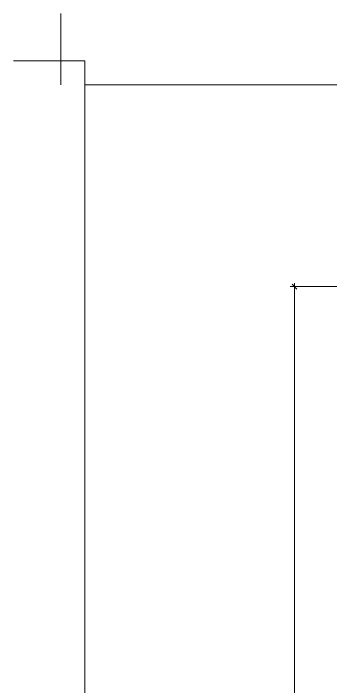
# Model space of a CAD drawing. Header units: millimetres. Extents: x -3497 to 2618, y -1809 to 2456.
# Drawn here: x -3497 to -3163, y 1747 to 2456 of the extents above; entities that cross this region are included whole.
import ezdxf

# ---------------------------------------------------------------- set-up
doc = ezdxf.new("R2010")
doc.units = ezdxf.units.MM
doc.header["$LTSCALE"] = 100
doc.layers.add('20-Beton', color=9, linetype='Continuous', true_color=0x808080)
doc.layers.add('Layer34', color=7, linetype='Continuous')

# ---------------------------------------------------------------- blocks, each defined once
blk = doc.blocks.new('AnonymMegaMac_nNn0852')
at = {"layer": '20-Beton', "color": 8, "linetype": 'Continuous', "lineweight": 13, "true_color": 0x808080}
for p, q in [((-3198.01, 2165.98), (-3203.01, 2170.98)), ((-3200.51, 2168.48), (-3200.51, 2172.23)), ((-3150.51, 2168.48), (-3205.19, 2168.48)), ((-3200.51, -1572.64), (-3200.51, 2168.48))]:
    blk.add_line(p, q, dxfattribs=at)
blk = doc.blocks.new('SheetMove_001_nNn01233')
at = {"layer": 'Layer34', "color": 7, "linetype": 'Continuous', "lineweight": 13}
for p, q in [((-3446.6, 2456.12), (-3446.6, 2381.12)), ((-3496.6, 2406.12), (-3421.6, 2406.12)), ((-3421.6, 2406.12), (-3421.6, -1733.88)), ((1543.4, 2381.12), (-3421.6, 2381.12))]:
    blk.add_line(p, q, dxfattribs=at)

msp = doc.modelspace()

# ---------------------------------------------------------------- block references
msp.add_blockref('AnonymMegaMac_nNn0852', (0, 0))

# ---------------------------------------------------------------- next in the draw order: block references
msp.add_blockref('SheetMove_001_nNn01233', (0, 0))

doc.saveas('drawing.dxf')
